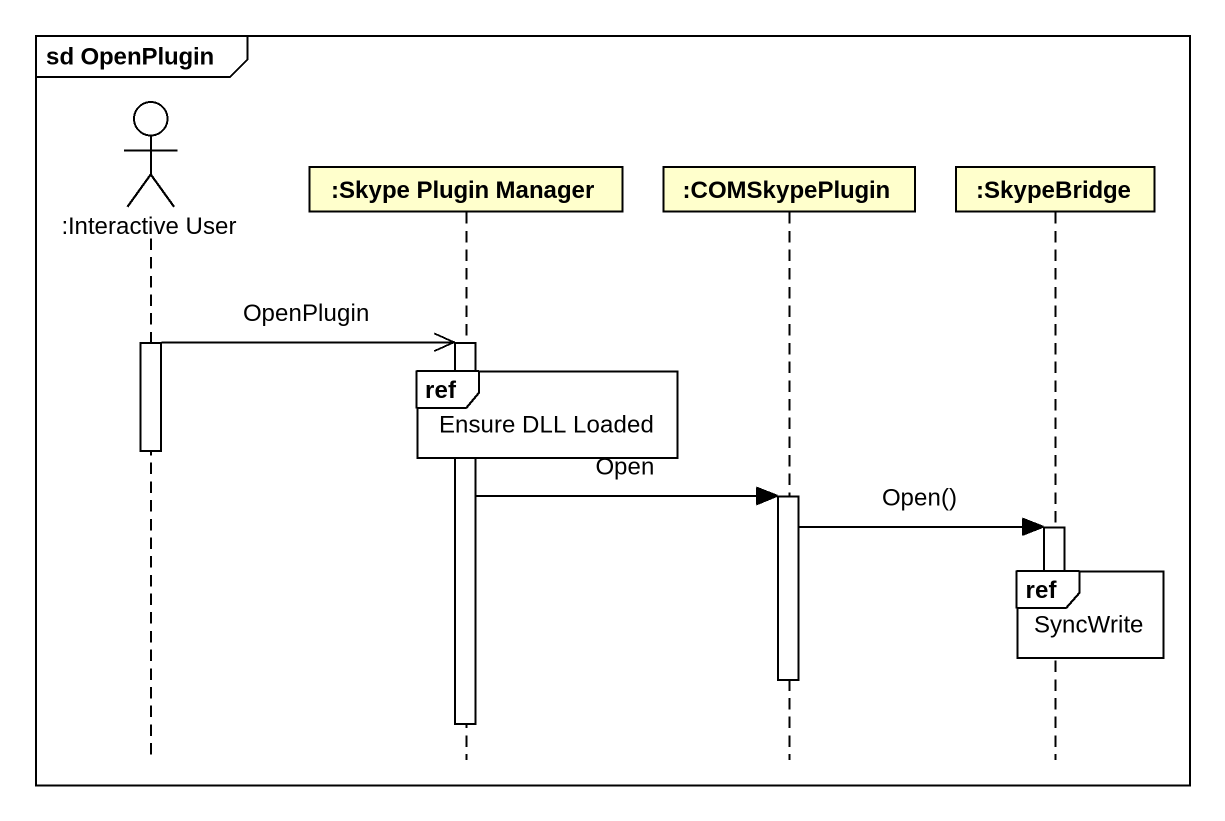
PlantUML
@startuml
mainframe sd OpenPlugin
hide footbox
actor ":Interactive User" as Interactive_User
participant ":Skype Plugin Manager" as Skype_Plugin_Manager
participant ":COMSkypePlugin" as COMSkypePlugin
participant ":SkypeBridge" as SkypeBridge

activate Interactive_User
Interactive_User ->> Skype_Plugin_Manager : OpenPlugin
activate Skype_Plugin_Manager
ref over Skype_Plugin_Manager : Ensure DLL Loaded
deactivate Interactive_User
Skype_Plugin_Manager -> COMSkypePlugin : Open
activate COMSkypePlugin
COMSkypePlugin -> SkypeBridge : Open()
activate SkypeBridge
ref over SkypeBridge : SyncWrite
deactivate SkypeBridge
deactivate COMSkypePlugin
deactivate Skype_Plugin_Manager
@enduml
